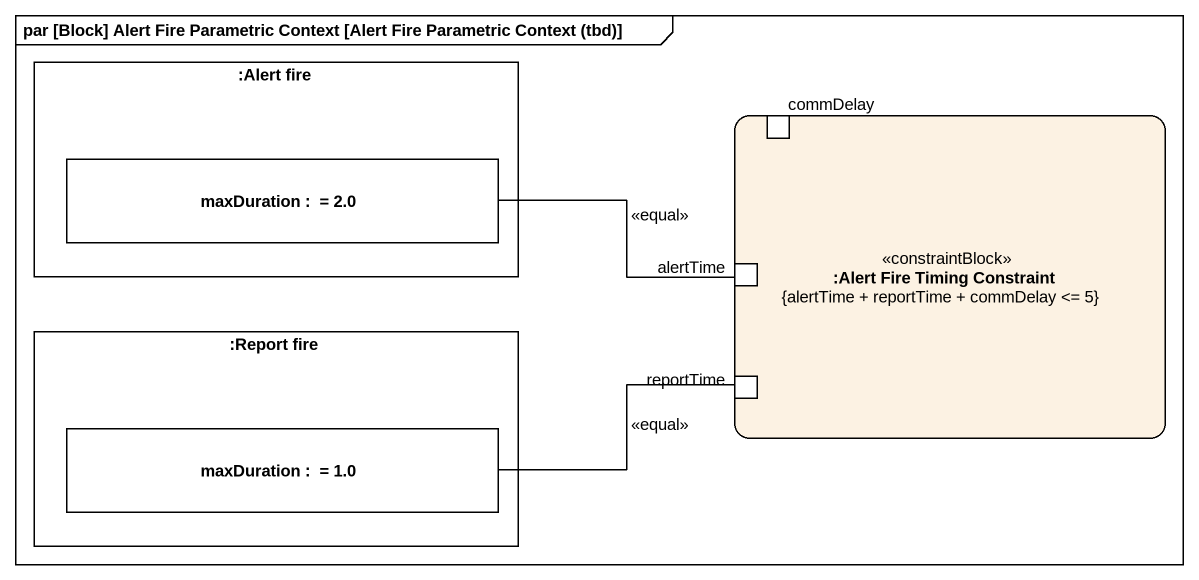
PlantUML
@startuml
mainframe par [Block] Alert Fire Parametric Context [Alert Fire Parametric Context (tbd)]
rectangle ":Alert fire" as Alert_fire #FFFFFF {
  rectangle "maxDuration :  = 2.0" as maxDuration #FFFFFF
}
rectangle ":Alert Fire Timing Constraint\n{alertTime + reportTime + commDelay <= 5}" as Alert_Fire_Timing_Constraint <<constraintBlock>> {
  port commDelay
  port alertTime
  port reportTime
}
rectangle ":Report fire" as Report_fire #FFFFFF {
  rectangle "maxDuration :  = 1.0" as maxDuration_2 #FFFFFF
}
alertTime -left- maxDuration : <<equal>>
reportTime -left- maxDuration_2 : <<equal>>
@enduml
